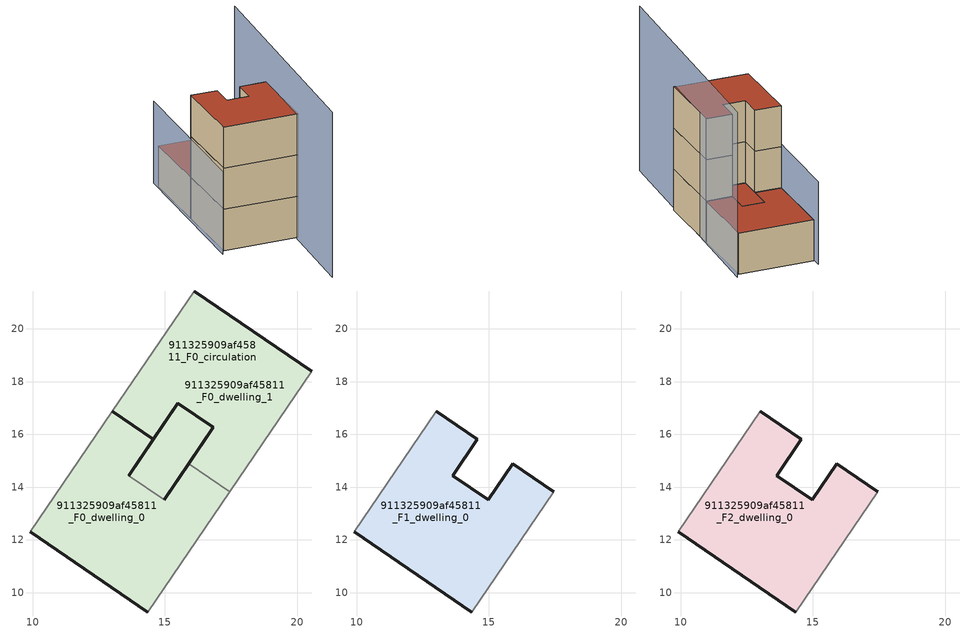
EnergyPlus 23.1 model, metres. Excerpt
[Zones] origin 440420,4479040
911325909af45811_F0_dwelling_0
 floor ground (EU_floor_Construction): 16.83,16.26 14.96,13.53 13.63,14.44 14.56,15.81 15.49,17.17 z0; 15.9,14.89 17.46,13.83 14.35,9.27 9.89,12.31 13,16.87 14.56,15.81 13.63,14.44 14.96,13.53 z0
 wall outside (EU_wall_Construction): 15.9,14.89 14.96,13.53 / 13.63,14.44 14.56,15.81 13,16.87 / 9.89,12.31 14.35,9.27 z0:3
 wall adiabatic (EU_wall_Construction): 14.35,9.27 17.46,13.83 / 13,16.87 9.89,12.31 z0:3
 wall to 911325909af45811_F0_dwelling_1 (EU_wall_Construction): 17.46,13.83 15.9,14.89 z0:3
 wall to 911325909af45811_F0_circulation (EU_wall_Construction): 14.96,13.53 13.63,14.44 z0:3
 roof outside (EU_floor_Construction): 15.9,14.89 16.83,16.26 15.49,17.17 14.56,15.81 13.63,14.44 14.96,13.53 z3
911325909af45811_F0_dwelling_1
 floor ground (EU_floor_Construction): 16.83,16.26 14.96,13.53 13.63,14.44 14.56,15.81 15.49,17.17 z0; 20.56,18.39 17.46,13.83 15.9,14.89 16.83,16.26 15.49,17.17 14.56,15.81 13,16.87 16.11,21.43 z0
 wall outside (EU_wall_Construction): 20.56,18.39 16.11,21.43 / 13,16.87 14.56,15.81 15.49,17.17 16.83,16.26 15.9,14.89 z0:3
 wall adiabatic (EU_wall_Construction): 16.11,21.43 13,16.87 / 17.46,13.83 20.56,18.39 z0:3
 roof outside (EU_roof_Construction): 17.46,13.83 20.56,18.39 16.11,21.43 13,16.87 14.56,15.81 15.49,17.17 16.83,16.26 15.9,14.89 z3; 14.96,13.53 16.83,16.26 15.49,17.17 14.56,15.81 13.63,14.44 z3
911325909af45811_F0_circulation
 floor ground (EU_floor_Construction): 16.83,16.26 14.96,13.53 13.63,14.44 14.56,15.81 15.49,17.17 z0; 15.9,14.89 17.46,13.83 14.35,9.27 9.89,12.31 13,16.87 14.56,15.81 13.63,14.44 14.96,13.53 z0; 20.56,18.39 17.46,13.83 15.9,14.89 16.83,16.26 15.49,17.17 14.56,15.81 13,16.87 16.11,21.43 z0
 wall outside (EU_wall_Construction): 14.96,13.53 16.83,16.26 15.49,17.17 13.63,14.44 z0:3
 roof outside (EU_roof_Construction): 14.35,9.27 17.46,13.83 15.9,14.89 14.96,13.53 13.63,14.44 14.56,15.81 13,16.87 9.89,12.31 z3; 14.96,13.53 16.83,16.26 15.49,17.17 14.56,15.81 13.63,14.44 z3; 17.46,13.83 20.56,18.39 16.11,21.43 13,16.87 14.56,15.81 15.49,17.17 16.83,16.26 15.9,14.89 z3
911325909af45811_F1_dwelling_0
 floor to 911325909af45811_F0_dwelling_0 (EU_floor_Construction): 15.9,14.89 17.46,13.83 14.35,9.27 9.89,12.31 13,16.87 14.56,15.81 13.63,14.44 14.96,13.53 z3
 wall outside (EU_wall_Construction): 17.46,13.83 15.9,14.89 14.96,13.53 13.63,14.44 14.56,15.81 13,16.87 / 9.89,12.31 14.35,9.27 z3:6
 wall adiabatic (EU_wall_Construction): 14.35,9.27 17.46,13.83 / 13,16.87 9.89,12.31 z3:6
911325909af45811_F2_dwelling_0
 floor to 911325909af45811_F1_dwelling_0 (EU_floor_Construction): 15.9,14.89 17.46,13.83 14.35,9.27 9.89,12.31 13,16.87 14.56,15.81 13.63,14.44 14.96,13.53 z6
 wall outside (EU_wall_Construction): 17.46,13.83 15.9,14.89 14.96,13.53 13.63,14.44 14.56,15.81 13,16.87 / 9.89,12.31 14.35,9.27 z6:9
 wall adiabatic (EU_wall_Construction): 14.35,9.27 17.46,13.83 / 13,16.87 9.89,12.31 z6:9
 roof outside (EU_roof_Construction): 14.35,9.27 17.46,13.83 15.9,14.89 14.96,13.53 13.63,14.44 14.56,15.81 13,16.87 9.89,12.31 z9
shading: 16.38,21.98 9.38,12.04 z0:6; 10.24,3.97 20.99,18.54 z0:12
[Building]
EU S2 Campaign: North Axis=0; Terrain=City; Solar Distribution=FullExterior
[Site:Location]
Madrid: Latitude=40.5; Longitude=-3.5; Time Zone=1; Elevation=609
[SizingPeriod:WeatherFileDays]
AnnualSizingPeriod: Begin Month=1; Begin Day of Month=1; End Month=12; End Day of Month=31; Day of Week for Start Day=Monday; Use Weather File Daylight Saving Period=No; Use Weather File Rain and Snow Indicators=No
[MATERIAL]
EU_InternalMass_Material: Roughness=MediumRough; Thickness=0.1; Conductivity=1; Density=1800; Specific Heat=900; Thermal Absorptance=0.9; Solar Absorptance=0.7; Visible Absorptance=0.7
[MATERIAL:NOMASS] Roughness=MediumRough; Thermal Absorptance=0.9; Solar Absorptance=0.7; Visible Absorptance=0.7
Name | Thermal Resistance
EU_wall_NoMass | 1.60022
EU_roof_NoMass | 1.57597
EU_floor_NoMass | 0.470652
[CONSTRUCTION]
EU_wall_Construction: EU_wall_NoMass
EU_roof_Construction: EU_roof_NoMass
EU_floor_Construction: EU_floor_NoMass
EU_InternalMass_Construction: EU_InternalMass_Material
[ZONE] Type=1; Multiplier=1; Ceiling Height=autocalculate; Floor Area=autocalculate; Part of Total Floor Area=Yes
Name | Volume
911325909af45811_F0_dwelling_0 | 97.3184
911325909af45811_F1_dwelling_0; 911325909af45811_F2_dwelling_0 | 81.2472
911325909af45811_F0_dwelling_1 | 97.3187
911325909af45811_F0_circulation | 178.566
[INTERNALMASS] Construction=EU_InternalMass_Construction
Name | Zone or ZoneList | Surface Area
911325909af45811_F0_dwelling_0_EU_InternalMass | 911325909af45811_F0_dwelling_0 | 27.0825
911325909af45811_F0_dwelling_1_EU_InternalMass | 911325909af45811_F0_dwelling_1 | 27.0825
911325909af45811_F1_dwelling_0_EU_InternalMass | 911325909af45811_F1_dwelling_0 | 59.3914
911325909af45811_F2_dwelling_0_EU_InternalMass | 911325909af45811_F2_dwelling_0 | 59.3914
[OTHEREQUIPMENT] Fuel Type=Electricity; Design Level Calculation Method=Watts/Area; Power per Zone Floor Area=1; Fraction Latent=0; Fraction Radiant=0; Fraction Lost=0; Carbon Dioxide Generation Rate=0; EndUse Subcategory=EU_Step8_InternalGains
Name | Zone or ZoneList or Space or SpaceList | Schedule
EU_Step8_InternalGain_911325909af45811_F0_dwelling_0_f000 | 911325909af45811_F0_dwelling_0 | EU_Step8_GainSchedule_911325909af45811_F0_dwelling_0_f000
EU_Step8_InternalGain_911325909af45811_F0_dwelling_1_f000 | 911325909af45811_F0_dwelling_1 | EU_Step8_GainSchedule_911325909af45811_F0_dwelling_1_f000
EU_Step8_InternalGain_911325909af45811_F1_dwelling_0_f000 | 911325909af45811_F1_dwelling_0 | EU_Step8_GainSchedule_911325909af45811_F1_dwelling_0_f000
EU_Step8_InternalGain_911325909af45811_F2_dwelling_0_f000 | 911325909af45811_F2_dwelling_0 | EU_Step8_GainSchedule_911325909af45811_F2_dwelling_0_f000
[ZONEINFILTRATION:DESIGNFLOWRATE]
EU_Circulation_Infiltration_911325909af45811_F0_circulation: Zone or ZoneList or Space or SpaceList=911325909af45811_F0_circulation; Schedule=EU_AlwaysOn; Design Flow Rate Calculation Method=Flow/Area; Flow Rate per Floor Area=0.0005; Constant Term Coefficient=1; Temperature Term Coefficient=0; Velocity Term Coefficient=0; Velocity Squared Term Coefficient=0
[ZONEVENTILATION:DESIGNFLOWRATE] Schedule=EU_AlwaysOn; Design Flow Rate Calculation Method=AirChanges/Hour; Air Changes per Hour=0.480704; Ventilation Type=Natural; Fan Pressure Rise=0; Fan Total Efficiency=1; Constant Term Coefficient=1; Temperature Term Coefficient=0; Velocity Term Coefficient=0; Velocity Squared Term Coefficient=0; Minimum Indoor Temperature=-100; Maximum Indoor Temperature=100; Delta Temperature=-100; Minimum Outdoor Temperature=-100; Maximum Outdoor Temperature=100; Maximum Wind Speed=40
Name | Zone or ZoneList or Space or SpaceList
EU_ConstantAir_911325909af45811_F0_dwelling_0 | 911325909af45811_F0_dwelling_0
EU_ConstantAir_911325909af45811_F0_dwelling_1 | 911325909af45811_F0_dwelling_1
EU_ConstantAir_911325909af45811_F1_dwelling_0 | 911325909af45811_F1_dwelling_0
EU_ConstantAir_911325909af45811_F2_dwelling_0 | 911325909af45811_F2_dwelling_0
[HVACTEMPLATE:THERMOSTAT] Constant Heating Setpoint=20; Constant Cooling Setpoint=50
EU_HeatOnly_911325909af45811_F0_dwelling_0; EU_HeatOnly_911325909af45811_F0_dwelling_1; EU_HeatOnly_911325909af45811_F1_dwelling_0; EU_HeatOnly_911325909af45811_F2_dwelling_0
[HVACTEMPLATE:ZONE:IDEALLOADSAIRSYSTEM] System Availability Schedule=EU_AlwaysOn; Maximum Heating Supply Air Temperature=50; Minimum Cooling Supply Air Temperature=13; Maximum Heating Supply Air Humidity Ratio=0.0156; Minimum Cooling Supply Air Humidity Ratio=0.0077; Heating Limit=NoLimit; Cooling Limit=NoLimit; Heating Availability Schedule=EU_AlwaysOn; Cooling Availability Schedule=EU_CoolingOff; Dehumidification Control Type=ConstantSensibleHeatRatio; Cooling Sensible Heat Ratio=0.7; Dehumidification Setpoint=60; Humidification Control Type=None; Humidification Setpoint=30; Outdoor Air Method=None; Outdoor Air Flow Rate per Person=0.00944; Outdoor Air Flow Rate per Zone Floor Area=0; Outdoor Air Flow Rate per Zone=0; Demand Controlled Ventilation Type=None; Outdoor Air Economizer Type=NoEconomizer; Heat Recovery Type=None; Sensible Heat Recovery Effectiveness=0.7; Latent Heat Recovery Effectiveness=0.65
Name | Template Thermostat
911325909af45811_F0_dwelling_0 | EU_HeatOnly_911325909af45811_F0_dwelling_0
911325909af45811_F0_dwelling_1 | EU_HeatOnly_911325909af45811_F0_dwelling_1
911325909af45811_F1_dwelling_0 | EU_HeatOnly_911325909af45811_F1_dwelling_0
911325909af45811_F2_dwelling_0 | EU_HeatOnly_911325909af45811_F2_dwelling_0
[SIZING:ZONE] Zone Cooling Design Supply Air Temperature Input Method=SupplyAirTemperature; Zone Cooling Design Supply Air Temperature=13; Zone Heating Design Supply Air Temperature Input Method=SupplyAirTemperature; Zone Heating Design Supply Air Temperature=50; Zone Cooling Design Supply Air Humidity Ratio=0.008; Zone Heating Design Supply Air Humidity Ratio=0.008; Cooling Design Air Flow Method=DesignDay; Cooling Design Air Flow Rate=0; Cooling Minimum Air Flow per Zone Floor Area=0.000762; Cooling Minimum Air Flow=0; Cooling Minimum Air Flow Fraction=0.2; Heating Design Air Flow Method=DesignDay; Heating Design Air Flow Rate=0; Heating Maximum Air Flow per Zone Floor Area=0.002032; Heating Maximum Air Flow=0.141576; Heating Maximum Air Flow Fraction=0.3; Account for Dedicated Outdoor Air System=No; Dedicated Outdoor Air System Control Strategy=NeutralSupplyAir; Dedicated Outdoor Air Low Setpoint Temperature for Design=autosize; Dedicated Outdoor Air High Setpoint Temperature for Design=autosize; Zone Load Sizing Method=Sensible Load Only No Latent Load; Zone Latent Cooling Design Supply Air Humidity Ratio Input Method=HumidityRatioDifference; Zone Cooling Design Supply Air Humidity Ratio Difference=0.005; Zone Latent Heating Design Supply Air Humidity Ratio Input Method=HumidityRatioDifference; Zone Humidification Design Supply Air Humidity Ratio Difference=0.005
911325909af45811_F0_dwelling_0; 911325909af45811_F0_dwelling_1; 911325909af45811_F1_dwelling_0; 911325909af45811_F2_dwelling_0
[SCHEDULE:CONSTANT]
Name | Hourly Value
EU_AlwaysOn | 1
EU_CoolingOff | 0
[SCHEDULE:FILE] Column Number=1; Rows to Skip at Top=0; Number of Hours of Data=8760; Column Separator=Comma; Interpolate to Timestep=No; Minutes per Item=60; Adjust Schedule for Daylight Savings=Yes
Name | File
EU_Step8_GainSchedule_911325909af45811_F0_dwelling_0_f000 | ../../schedules/911325909af45811/911325909af45811_F0_dwelling_0_f000_gain.csv
EU_Step8_GainSchedule_911325909af45811_F0_dwelling_1_f000 | ../../schedules/911325909af45811/911325909af45811_F0_dwelling_1_f000_gain.csv
EU_Step8_GainSchedule_911325909af45811_F1_dwelling_0_f000 | ../../schedules/911325909af45811/911325909af45811_F1_dwelling_0_f000_gain.csv
EU_Step8_GainSchedule_911325909af45811_F2_dwelling_0_f000 | ../../schedules/911325909af45811/911325909af45811_F2_dwelling_0_f000_gain.csv
